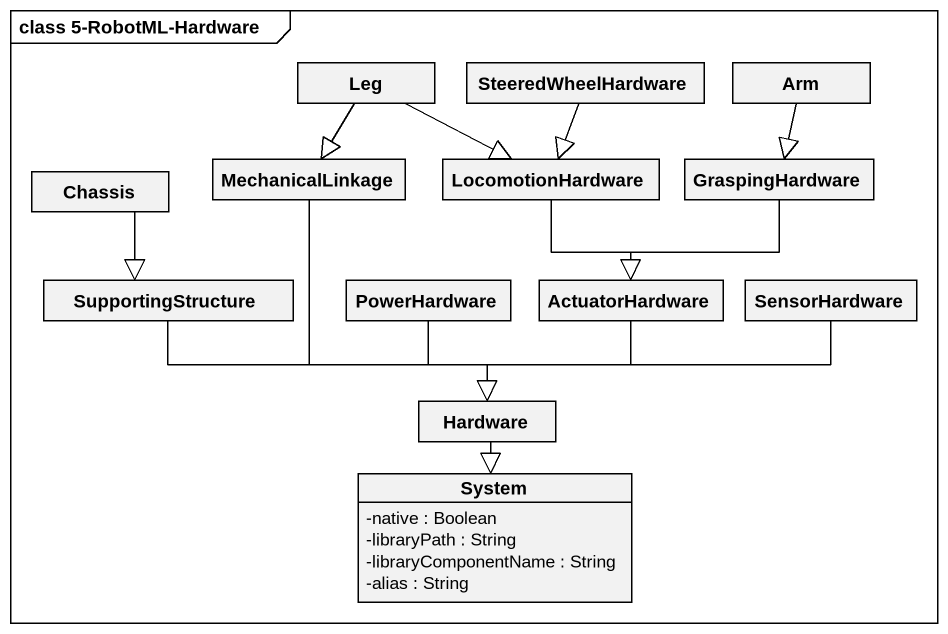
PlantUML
@startuml
mainframe class 5-RobotML-Hardware
hide circle
hide empty members
skinparam classAttributeIconSize 0
class Leg
class SteeredWheelHardware
class Arm
class Chassis
class MechanicalLinkage
class LocomotionHardware
class GraspingHardware
class SupportingStructure
class PowerHardware
class ActuatorHardware
class SensorHardware
class Hardware
class System {
  -native : Boolean
  -libraryPath : String
  -libraryComponentName : String
  -alias : String
}
Leg --|> MechanicalLinkage
Leg -right-|> LocomotionHardware
SteeredWheelHardware --|> LocomotionHardware
Arm --|> GraspingHardware
Chassis --|> SupportingStructure
MechanicalLinkage --|> Hardware
LocomotionHardware --|> ActuatorHardware
GraspingHardware --|> ActuatorHardware
SupportingStructure -right-|> Hardware
PowerHardware --|> Hardware
ActuatorHardware --|> Hardware
SensorHardware -left-|> Hardware
Hardware --|> System
@enduml
